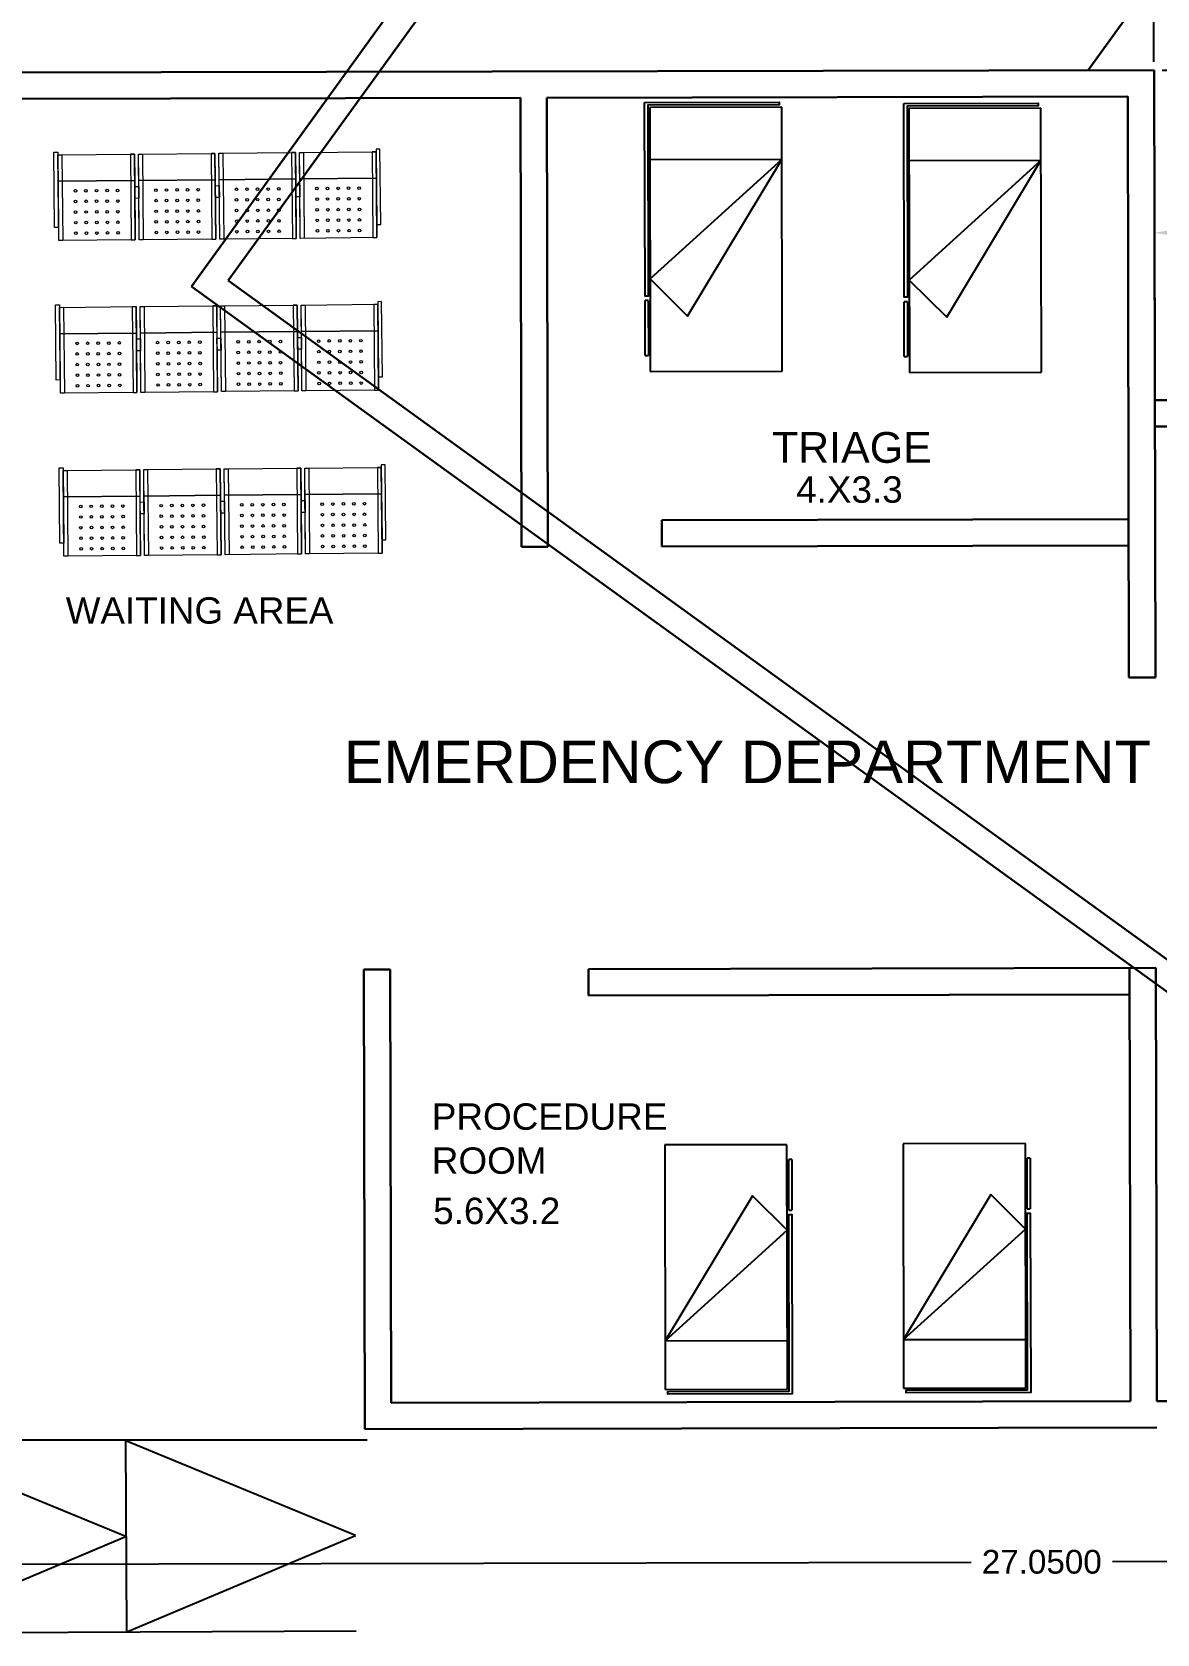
# Model space of a CAD drawing. Header units: metres. Extents: x 141303 to 146299, y 125960 to 127091.
# Drawn here: x 144897.07 to 144905.59, y 126055.84 to 126067.97 of the extents above; entities that cross this region are included whole.
import ezdxf

# ---------------------------------------------------------------- set-up
doc = ezdxf.new("R2010")
doc.units = ezdxf.units.M
doc.header["$MEASUREMENT"] = 0
doc.layers.add('DIMENSION', color=50, linetype='Continuous')
doc.layers.add('FURNITURE', color=6, linetype='Continuous')
for name, color, linetype, lineweight in [('LETTERING', 50, 'Continuous', 30), ('NVMI_WALL', 7, 'Continuous', 30), ('STAIR', 93, 'Continuous', 25)]:
    doc.layers.add(name, color=color, linetype=linetype, lineweight=lineweight)
doc.layers.get('0').off()
doc.styles.get("Standard").update_dxf_attribs({"font": 'arial.ttf'})
doc.dimstyles.get("Standard").update_dxf_attribs({"dimtxt": 0.18, "dimasz": 0.18, "dimexe": 0.18, "dimexo": 0.0625, "dimgap": 0.09, "dimtad": 0, "dimtih": 1, "dimtoh": 1, "dimdec": 4, "dimzin": 0, "dimdsep": 46, "dimtxsty": 'Standard', "dimcen": 0.09, "dimadec": 0, "dimazin": 0, "dimtfac": 1, "dimtdec": 4, "dimtofl": 0, "dimtmove": 0, "dimatfit": 3, "dimfxl": 1, "dimtolj": 1, "dimtzin": 0, "dimarcsym": 0})

# ---------------------------------------------------------------- blocks, each defined once
blk = doc.blocks.new('C03_MOB-EQUIP HOSP MI-CG$0$005_HOSP_MEDINTERNA&CIRGENERAL$0$005_HOSP_MEDINTERNA&CIRGENERAL$0$Nivel 02_APOYOS Y SERVICIOS$0$CAMA')
for p, q in [((494738.526, 2131918.663), (494739.526, 2131918.663)), ((494738.526, 2131916.663), (494738.526, 2131918.663)), ((494739.526, 2131918.663), (494739.526, 2131916.663)), ((494738.487, 2131918.543), (494738.512, 2131918.543)), ((494738.526, 2131917.963), (494738.809, 2131918.246)), ((494738.809, 2131918.246), (494739.526, 2131917.061)), ((494738.512, 2131918.127), (494738.487, 2131918.127)), ((494739.526, 2131917.061), (494738.526, 2131917.963)), ((494739.526, 2131917.061), (494738.526, 2131917.061)), ((494739.526, 2131916.663), (494738.526, 2131916.663))]:
    blk.add_line(p, q)
for points in [[(494738.487, 2131918.543), (494738.487, 2131918.127)], [(494738.512, 2131918.127), (494738.512, 2131918.543)]]:
    blk.add_lwpolyline(points)
blk.add_lwpolyline([(494738.487, 2131916.625), (494739.506, 2131916.625), (494739.506, 2131916.647), (494738.512, 2131916.647), (494738.512, 2131918.093), (494738.487, 2131918.093), (494738.487, 2131916.625), (494738.487, 2131916.625)], close=True)
blk = doc.blocks.new('C05 _MOB-EQUIP URGENCIAS Y TOCOCIRUGÍA$0$006_URGENCIAS & TOCOCIRUGÍA$0$sala espera urgencias')
at = {"lineweight": 0}
for p, q in [((261.572, -7.31), (260.992, -7.31)), ((262.182, -7.31), (261.602, -7.31)), ((262.792, -7.31), (262.212, -7.31)), ((263.402, -7.31), (262.822, -7.31))]:
    blk.add_line(p, q, dxfattribs=at)
for points in [[(260.992, -6.86), (261.572, -6.86), (261.572, -7.31), (260.992, -7.31)], [(261.022, -6.86), (260.992, -6.86), (260.992, -7.51), (261.022, -7.51)], [(261.542, -6.86), (261.572, -6.86), (261.572, -7.51), (261.542, -7.51)], [(261.602, -6.86), (262.182, -6.86), (262.182, -7.31), (261.602, -7.31)], [(261.632, -6.86), (261.602, -6.86), (261.602, -7.51), (261.632, -7.51)], [(262.152, -6.86), (262.182, -6.86), (262.182, -7.51), (262.152, -7.51)], [(262.212, -6.86), (262.792, -6.86), (262.792, -7.31), (262.212, -7.31)], [(262.242, -6.86), (262.212, -6.86), (262.212, -7.51), (262.242, -7.51)], [(262.762, -6.86), (262.792, -6.86), (262.792, -7.51), (262.762, -7.51)], [(262.822, -6.86), (263.402, -6.86), (263.402, -7.31), (262.822, -7.31)], [(262.852, -6.86), (262.822, -6.86), (262.822, -7.51), (262.852, -7.51)], [(263.372, -6.86), (263.402, -6.86), (263.402, -7.51), (263.372, -7.51)], [(260.992, -6.96), (260.962, -6.96), (260.962, -7.53), (260.992, -7.53)], [(263.402, -6.96), (263.432, -6.96), (263.432, -7.53), (263.402, -7.53)], [(261.572, -7.175), (261.602, -7.175), (261.602, -7.265), (261.572, -7.265)], [(262.182, -7.175), (262.212, -7.175), (262.212, -7.265), (262.182, -7.265)], [(262.792, -7.175), (262.822, -7.175), (262.822, -7.265), (262.792, -7.265)], [(260.992, -7.31), (261.572, -7.31), (261.572, -7.51), (260.992, -7.51)], [(261.602, -7.31), (262.182, -7.31), (262.182, -7.51), (261.602, -7.51)], [(262.212, -7.31), (262.792, -7.31), (262.792, -7.51), (262.212, -7.51)], [(262.822, -7.31), (263.402, -7.31), (263.402, -7.51), (262.822, -7.51)]]:
    blk.add_lwpolyline(points, close=True, dxfattribs=at)
for centre in [(261.122, -6.915), (261.202, -6.915), (261.282, -6.915), (261.362, -6.915), (261.442, -6.915), (261.732, -6.915), (261.812, -6.915), (261.892, -6.915), (261.972, -6.915), (262.052, -6.915), (262.342, -6.915), (262.422, -6.915), (262.502, -6.915), (262.582, -6.915), (262.662, -6.915), (262.952, -6.915), (263.032, -6.915), (263.112, -6.915), (263.192, -6.915), (263.272, -6.915), (261.122, -6.995), (261.202, -6.995), (261.282, -6.995), (261.362, -6.995), (261.442, -6.995), (261.732, -6.995), (261.812, -6.995), (261.892, -6.995), (261.972, -6.995), (262.052, -6.995), (262.342, -6.995), (262.422, -6.995), (262.502, -6.995), (262.582, -6.995), (262.662, -6.995), (262.952, -6.995), (263.032, -6.995), (263.112, -6.995), (263.192, -6.995), (263.272, -6.995), (261.122, -7.075), (261.122, -7.156), (261.202, -7.075), (261.202, -7.156), (261.282, -7.075), (261.282, -7.156), (261.362, -7.075), (261.362, -7.156), (261.442, -7.075), (261.442, -7.156), (261.732, -7.075), (261.732, -7.156), (261.812, -7.075), (261.812, -7.156), (261.892, -7.075), (261.892, -7.156), (261.972, -7.075), (261.972, -7.156), (262.052, -7.075), (262.052, -7.156), (262.342, -7.075), (262.342, -7.156), (262.422, -7.075), (262.422, -7.156), (262.502, -7.075), (262.502, -7.156), (262.582, -7.075), (262.582, -7.156), (262.662, -7.075), (262.662, -7.156), (262.952, -7.075), (262.952, -7.156), (263.032, -7.075), (263.032, -7.156), (263.112, -7.075), (263.112, -7.156), (263.192, -7.075), (263.192, -7.156), (263.272, -7.075), (263.272, -7.156), (261.122, -7.236), (261.202, -7.236), (261.282, -7.236), (261.362, -7.236), (261.442, -7.236), (261.732, -7.236), (261.812, -7.236), (261.892, -7.236), (261.972, -7.236), (262.052, -7.236), (262.342, -7.236), (262.422, -7.236), (262.502, -7.236), (262.582, -7.236), (262.662, -7.236), (262.952, -7.236), (263.032, -7.236), (263.112, -7.236), (263.192, -7.236), (263.272, -7.236)]:
    blk.add_circle(centre, 0.01, dxfattribs=at)
blk = doc.blocks.new('*D90')
at = {"layer": 'Defpoints', "color": 0, "transparency": 16777216}
for p in [(144891.195, 126057.372), (144918.245, 126057.43), (144918.247, 126056.414)]:
    blk.add_point(p, dxfattribs=at)
at = {"layer": 'DIMENSION', "color": 0, "lineweight": -2, "transparency": 16777216}
for p, q in [((144918.245, 126057.368), (144918.247, 126056.234)), ((144891.195, 126057.31), (144891.197, 126056.176)), ((144891.377, 126056.356), (144904.187, 126056.384)), ((144918.067, 126056.414), (144905.257, 126056.386))]:
    blk.add_line(p, q, dxfattribs=at)
at = {"layer": 'DIMENSION', "color": 0, "transparency": 16777216}
for points in [[(144891.377, 126056.386), (144891.377, 126056.326), (144891.197, 126056.356)], [(144918.067, 126056.444), (144918.067, 126056.384), (144918.247, 126056.414)]]:
    blk.add_solid(points, dxfattribs=at)
at = {"layer": 'DIMENSION', "color": 0, "transparency": 16777216, "insert": (144904.722, 126056.385), "char_height": 0.18, "attachment_point": 5}
blk.add_mtext('\\A1;27.0500', dxfattribs=at)
blk = doc.blocks.new('*D92')
at = {"layer": 'Defpoints', "color": 0, "transparency": 16777216}
for p in [(144918.225, 126066.479), (144905.578, 126065.184), (144918.228, 126065.212)]:
    blk.add_point(p, dxfattribs=at)
at = {"layer": 'DIMENSION', "color": 0, "lineweight": -2, "transparency": 16777216}
for p, q in [((144905.578, 126065.247), (144905.575, 126066.632)), ((144918.228, 126065.274), (144918.225, 126066.659)), ((144905.755, 126066.452), (144911.375, 126066.464)), ((144918.045, 126066.479), (144912.425, 126066.467))]:
    blk.add_line(p, q, dxfattribs=at)
at = {"layer": 'DIMENSION', "color": 0, "transparency": 16777216}
for points in [[(144905.755, 126066.482), (144905.755, 126066.422), (144905.575, 126066.452)], [(144918.045, 126066.509), (144918.045, 126066.449), (144918.225, 126066.479)]]:
    blk.add_solid(points, dxfattribs=at)
at = {"layer": 'DIMENSION', "color": 0, "transparency": 16777216, "insert": (144911.9, 126066.465), "char_height": 0.18, "attachment_point": 5}
blk.add_mtext('\\A1;12.6500', dxfattribs=at)
blk = doc.blocks.new('*D93')
at = {"layer": 'Defpoints', "color": 0, "transparency": 16777216}
for p in [(144891.17, 126068.884), (144905.572, 126067.684), (144891.173, 126067.653)]:
    blk.add_point(p, dxfattribs=at)
at = {"layer": 'DIMENSION', "color": 0, "lineweight": -2, "transparency": 16777216}
for p, q in [((144891.172, 126067.716), (144891.169, 126069.064)), ((144905.572, 126067.747), (144905.569, 126069.095)), ((144891.35, 126068.884), (144897.845, 126068.898)), ((144905.39, 126068.915), (144898.895, 126068.901))]:
    blk.add_line(p, q, dxfattribs=at)
at = {"layer": 'DIMENSION', "color": 0, "transparency": 16777216}
for points in [[(144891.35, 126068.914), (144891.35, 126068.854), (144891.17, 126068.884)], [(144905.39, 126068.945), (144905.39, 126068.885), (144905.57, 126068.915)]]:
    blk.add_solid(points, dxfattribs=at)
at = {"layer": 'DIMENSION', "color": 0, "transparency": 16777216, "insert": (144898.37, 126068.9), "char_height": 0.18, "attachment_point": 5}
blk.add_mtext('\\A1;14.4000', dxfattribs=at)
blk = doc.blocks.new('*D94')
at = {"layer": 'Defpoints', "color": 0, "transparency": 16777216}
for p in [(144905.572, 126067.684), (144905.578, 126065.184), (144906.271, 126065.184)]:
    blk.add_point(p, dxfattribs=at)
at = {"layer": 'DIMENSION', "color": 0, "lineweight": -2, "transparency": 16777216}
for p, q in [((144905.635, 126067.684), (144906.451, 126067.684)), ((144906.271, 126067.504), (144906.271, 126066.616)), ((144906.271, 126065.364), (144906.271, 126066.252)), ((144905.64, 126065.184), (144906.451, 126065.184))]:
    blk.add_line(p, q, dxfattribs=at)
at = {"layer": 'DIMENSION', "color": 0, "transparency": 16777216}
for points in [[(144906.241, 126067.504), (144906.301, 126067.504), (144906.271, 126067.684)], [(144906.241, 126065.364), (144906.301, 126065.364), (144906.271, 126065.184)]]:
    blk.add_solid(points, dxfattribs=at)
at = {"layer": 'DIMENSION', "color": 0, "transparency": 16777216, "insert": (144906.271, 126066.434), "char_height": 0.18, "attachment_point": 5}
blk.add_mtext('\\A1;2.5000', dxfattribs=at)

msp = doc.modelspace()

# ---------------------------------------------------------------- linework, layer by layer
at = {"layer": 'NVMI_WALL'}
for p, q in [((144905.07393, 126067.68313), (144910.05309, 126074.59119)), ((144898.55947, 126066.08988), (144904.54204, 126074.36424)), ((144898.28021, 126066.04499), (144901.73747, 126070.82665)), ((144891.17253, 126067.65305), (144905.57249, 126067.68421)), ((144891.17253, 126067.65305), (144905.57249, 126067.68421)), ((144905.58245, 126063.08422), (144905.57249, 126067.68421)), ((144896.57295, 126067.46474), (144900.77294, 126067.47383)), ((144900.78029, 126064.07383), (144900.77294, 126067.47383)), ((144900.97294, 126067.47426), (144905.37293, 126067.48378)), ((144900.98029, 126064.07427), (144900.97294, 126067.47426)), ((144905.38245, 126063.08379), (144905.37293, 126067.48378)), ((144898.55947, 126066.08988), (144906.33247, 126060.4698)), ((144898.28021, 126066.04499), (144906.37736, 126060.19054)), ((144905.5779, 126065.18422), (144918.22787, 126065.21159)), ((144905.57834, 126064.98422), (144918.02831, 126065.01115)), ((144901.84377, 126064.27613), (144905.37985, 126064.28379)), ((144901.84377, 126064.27613), (144901.84377, 126064.07613)), ((144900.78029, 126064.07383), (144900.98029, 126064.07427)), ((144901.84377, 126064.07613), (144905.38028, 126064.08379)), ((144905.58245, 126063.08422), (144905.38245, 126063.08379)), ((144899.58722, 126060.87124), (144899.78722, 126060.87168)), ((144899.59475, 126057.3905), (144899.58722, 126060.87124)), ((144899.79432, 126057.59093), (144899.78722, 126060.87168)), ((144901.28722, 126060.87492), (144905.58721, 126060.88423)), ((144901.28765, 126060.67492), (144901.28722, 126060.87492)), ((144905.3943, 126057.60305), (144905.38721, 126060.88379)), ((144905.59431, 126057.60294), (144905.58721, 126060.88423)), ((144901.28765, 126060.67492), (144905.38764, 126060.68379)), ((144899.79432, 126057.59093), (144905.3943, 126057.60305)), ((144905.59431, 126057.60294), (144918.04428, 126057.62987)), ((144899.59475, 126057.3905), (144905.59474, 126057.40348))]:
    msp.add_line(p, q, dxfattribs=at)
at = {"layer": 'STAIR'}
for p, q in [((144894.24501, 126057.30797), (144899.61066, 126057.30996)), ((144896.04817, 126057.2942), (144897.78797, 126056.57826)), ((144897.79116, 126055.85467), (144897.78478, 126057.30185)), ((144899.52458, 126056.58591), (144897.78478, 126057.30185)), ((144897.78797, 126056.57826), (144896.05455, 126055.84702)), ((144897.79116, 126055.85467), (144899.52458, 126056.58591)), ((144894.31793, 126055.83937), (144899.52777, 126055.86232))]:
    msp.add_line(p, q, dxfattribs=at)

# ---------------------------------------------------------------- block references
at = {"layer": 'FURNITURE', "linetype": 'ByBlock', "lineweight": 0, "xscale": -1, "rotation": 180.1234267081735}
for p in [(-354428.20209, 2256913.35199, 310.93513), (-354426.23926, 2256913.34428, 310.93513)]:
    msp.add_blockref('C03_MOB-EQUIP HOSP MI-CG$0$005_HOSP_MEDINTERNA&CIRGENERAL$0$005_HOSP_MEDINTERNA&CIRGENERAL$0$Nivel 02_APOYOS Y SERVICIOS$0$CAMA', p, dxfattribs=at)
at = {"layer": 'FURNITURE', "linetype": 'ByBlock', "lineweight": 0}
for p, rotation in [((145160.73079, 126062.04817), 180.5472344885502), ((145160.74359, 126060.893), 180.5472344885501), ((145160.77078, 126059.65802), 180.5472344885501)]:
    msp.add_blockref('C05 _MOB-EQUIP URGENCIAS Y TOCOCIRUGÍA$0$006_URGENCIAS & TOCOCIRUGÍA$0$sala espera urgencias', p, dxfattribs=dict(at, rotation=rotation))
at = {"layer": 'FURNITURE', "linetype": 'ByBlock', "lineweight": 0, "xscale": -0.9261088121383854, "yscale": 0.9261088121383853, "zscale": 0.9261088121383854, "rotation": 0.1234267081735218}
for p in [(607336.66688, -1847337.51903), (607338.47302, -1847337.50958)]:
    msp.add_blockref('C03_MOB-EQUIP HOSP MI-CG$0$005_HOSP_MEDINTERNA&CIRGENERAL$0$005_HOSP_MEDINTERNA&CIRGENERAL$0$Nivel 02_APOYOS Y SERVICIOS$0$CAMA', p, dxfattribs=at)

# ---------------------------------------------------------------- texts
at = {"layer": 'LETTERING', "attachment_point": 1}
for s, width, gutter_width, insert, char_height in [('TRIAGE', 3.0105696, 1.16419, (144902.67808, 126064.94247), 0.232839), ('4.X3.3', 1.2805947, 1, (144902.86112, 126064.60722), 0.2), ('WAITING AREA', 2.5473424, 0.99745, (144897.32851, 126063.69071), 0.1994901), ('EMERDENCY DEPARTMENT', 11.6261472, 1.61443, (144899.43532, 126062.60628), 0.3228856), ('PROCEDURE\\PROOM', 2.924303, 1, (144900.10135, 126059.85803), 0.2), ('5.6X3.2', 1.2326871, 1, (144900.11162, 126059.14377), 0.2)]:
    msp.add_mtext_dynamic_manual_height_columns(s, width=width, gutter_width=gutter_width, heights=[0], dxfattribs=dict(at, insert=insert, char_height=char_height))

# ---------------------------------------------------------------- dimensions: what is measured, and where the dimension line sits
at = {"layer": 'DIMENSION'}
for p1, p2, distance, picture, middle in [((144905.57249, 126067.68421), (144891.17253, 126067.65305), -1.23097, '*D93', (144898.36985, 126068.8996)), ((144905.5779, 126065.18422), (144918.22787, 126065.21159), 1.26755, '*D92', (144911.90015, 126066.46545)), ((144891.19477, 126057.37233), (144918.24471, 126057.43031), -1.01631, '*D90', (144904.72192, 126056.38501))]:
    dim = msp.add_aligned_dim(p1=p1, p2=p2, distance=distance, dimstyle='Standard', dxfattribs=at)
    dim.commit()
    dim.dimension.update_dxf_attribs({"geometry": picture, "text_midpoint": middle})
dim = msp.add_linear_dim(base=(144906.27073, 126065.18422), p1=(144905.57249, 126067.68421), p2=(144905.5779, 126065.18422), angle=90, dimstyle='Standard', dxfattribs=at)
dim.commit()
dim.dimension.update_dxf_attribs({"geometry": '*D94', "text_midpoint": (144906.27073, 126066.43421)})

doc.saveas('drawing.dxf')
